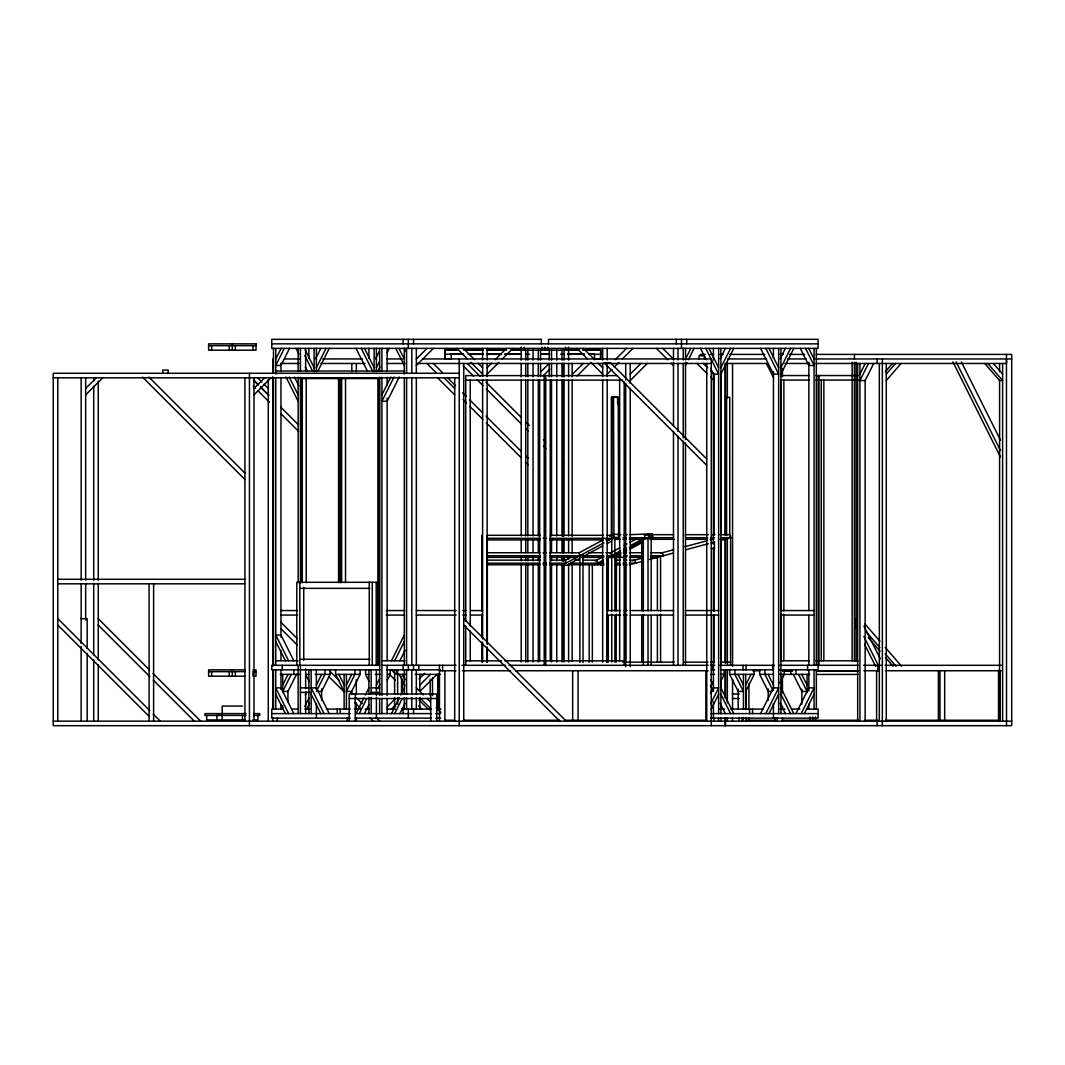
<?xml version="1.0" encoding="UTF-8"?>
<svg xmlns="http://www.w3.org/2000/svg" width="1065" height="1065" viewBox="0 0 1065 1065"><rect width="100%" height="100%" fill="white"/><g stroke="black" fill="none" stroke-linecap="round" stroke-linejoin="round"><path stroke-width="1.5" d="M487.291 648.838L487.291 662.137L487.291 647.32M487.291 643.846L487.291 557.381L540.314 557.381M579.866 662.483L579.866 555.664L582.994 555.251L583.034 662.483M582.994 556.516L582.994 555.251M611.35 535.522L611.35 397.338L617.62 397.338L617.62 403.954M611.749 539.848L611.749 538.597L614.878 538.158L614.904 610.897M611.962 535.202L611.962 397.005L618.232 397.005L618.659 537.412L614.332 539.729M614.878 539.423L614.878 538.158M1006.518 358.945L1006.518 363.471L815.976 363.471M616.156 662.137L616.276 614.225M616.289 610.924L616.422 556.396L613.28 556.955M275.742 359.051L281.08 348.375M284.288 348.375L275.742 365.455L280.974 365.455L289.507 348.375M315.613 358.785L320.818 348.375M316.372 367.705L326.036 348.375M317.809 371.246L329.245 348.375M375.639 358.785L379.353 351.344M376.398 367.705L379.38 361.754M377.835 371.246L379.979 366.959M387.128 352.661L389.271 348.375M381.909 394.875L390.828 377.023M394.063 376.97L381.909 401.279L387.141 401.279L399.295 376.97M282.718 685.035L288.056 674.371M291.251 674.371L282.718 691.438L287.949 691.438L296.483 674.371M305.309 695.019L306.747 692.157M304.816 706.454L309.103 697.881M316.372 685.035L321.71 674.371M306.68 709.144L309.649 703.193M317.09 690.014L324.918 674.371L324.918 669.845M330.137 669.845L330.137 674.371L321.603 691.438L316.372 691.438M346.391 685.035L351.73 674.371M360.156 669.845L360.156 674.371L351.623 691.438L346.391 691.438L354.925 674.371L354.925 669.845M356.043 713.603L363.911 697.881M365.335 695.019L368.916 687.87M359.251 713.603L366.68 698.733M376.398 685.035L379.739 678.365M364.47 713.603L368.929 704.684M391.454 660.779L404.314 635.046M377.822 688.602L379.965 684.329M394.649 660.779L404.314 641.449M387.327 680.056L390.163 674.371L390.163 669.845M399.881 660.779L405.086 650.369M391.454 713.603L399.308 697.881M400.746 695.019L404.314 687.87M394.649 713.603L402.091 698.733M399.881 713.603L405.086 703.193M685.501 359.051L690.839 348.375M685.501 365.455L686.925 362.606M688.349 359.757L694.034 348.375M720.14 358.785L725.345 348.375M720.899 367.705L730.563 348.375M720.899 374.108L733.772 348.375M780.166 358.785L785.371 348.375M780.925 367.705L790.589 348.375M780.925 374.108L793.798 348.375M859.934 374.135L865.259 363.471M868.468 363.471L859.934 380.538L865.153 380.538L873.699 363.471M710.555 693.595L713.417 687.87L718.635 687.87L710.781 703.592M720.659 681.48L724.213 674.371L724.213 669.845M711.207 709.144L718.635 694.274M745.686 685.035L751.025 674.371M745.686 691.438L754.22 674.371L754.22 669.845M760.57 713.603L773.443 687.87L778.661 687.87L765.802 713.603M779.966 682.905L784.239 674.371L784.239 669.845M768.997 713.603L778.661 694.274M795.981 713.603L808.841 687.87L814.073 687.87L801.2 713.603M804.408 713.603L814.073 694.274M885.308 371.765L892.497 363.471M886.28 374.135L895.519 363.471M886.28 380.538L901.057 363.471M85.666 388.472L96.329 377.809M85.666 394.875L102.733 377.809M253.976 388.472L264.653 377.809M253.976 394.875L271.056 377.809M416.335 359.051L427.012 348.375M416.335 365.455L433.415 348.375M445.356 354.139L463.421 354.272M451.4 358.665L445.197 358.825L445.237 349.746L456.805 349.746M451.227 354.299L451.227 358.825M487.144 367.705L491.697 363.152M495.105 359.744L506.474 348.375M487.144 374.108L498.846 362.406M502.347 358.905L512.877 348.375M540.567 372.005L549.101 363.471M542.977 375.985L549.806 369.156M572.557 374.135L583.234 363.471M594.563 354.326L594.563 358.852L600.593 358.852L600.82 350.971M577.11 375.985L589.637 363.471M615.157 359.744L626.526 348.375M607.196 374.108L611.882 369.435M614.212 367.092L618.898 362.406M622.399 358.905L632.929 348.375M630.227 374.135L640.904 363.471M630.227 380.538L647.294 363.471M387.234 706.801L395.208 698.84M419.064 678.951L424.749 673.253M391.361 709.077L395.634 704.804M419.823 685.035L430.5 674.371M436.89 674.371L419.823 691.438L419.823 674.371M608.381 557.381L611.363 555.77L610.551 552.748L605.852 552.748M630.174 534.67L648.825 533.898L649.637 536.933L642.102 539.303L629.442 539.303M564.543 560.616L571.745 556.755M578.947 552.881L603.456 539.755M609.779 536.361L613.547 534.35L618.246 534.35M603.868 542.817L562.067 565.222L566.766 565.222L579.746 558.273M606.744 541.273L613.959 537.412L618.659 537.412M582.462 556.849L602.803 545.906M607.13 543.589L611.456 541.273M595.229 560.962L603.882 556.329M609.659 553.228L619.75 547.823M624.077 545.506L626.966 543.949M629.854 542.404L637.07 538.544M645.949 535.442L648.825 533.898M611.456 556.809L606.731 558.22L606.731 611.004M641.742 610.764L641.742 539.502L648.026 537.772L648.026 610.738M649.051 535.442L651.926 533.898L652.739 536.933L649.863 538.477M594.59 564.769L603.256 560.123M606.131 558.579L620.562 550.845M623.451 549.3L626.34 547.756M630.666 545.44L645.097 537.705L644.285 534.67M597.691 564.769L603.469 561.668M610.684 557.807L620.788 552.389M623.664 550.845L626.553 549.3M629.442 547.756L642.421 540.794M646.761 538.477L649.637 536.933M600.793 564.769L603.802 563.159M613.786 557.807L621.002 553.933M623.89 552.389L626.766 550.845M629.655 549.3L642.648 542.338M631.971 560.882L643.193 557.874M660.832 553.148L673.652 549.713M684.875 546.704L707.32 540.687M710.528 539.835L713.736 538.97M629.588 564.796L643.087 561.175M649.45 559.471L673.32 553.081M685.7 549.766L708.318 543.709M711.353 542.897L714.682 542.005M720.965 540.314L730.843 537.705L729.765 534.67L729.725 397.338L726.596 397.338L726.596 535.522M641.742 539.502L651.168 537.772L651.168 610.738M647.387 534.67L651.926 533.898M648.199 537.705L652.739 536.933M271.735 343.849L818.08 343.849M208.62 345.659L256.013 345.659M577.536 349.746L567.605 349.746L579.147 349.773M600.687 349.746L582.488 349.746L600.66 349.759L600.593 358.852M458.416 349.773L445.197 349.773L445.197 358.825M521.198 350.185L568.604 350.185M450.322 354.139L463.555 354.139M468.507 354.139L483.39 354.139M486.705 354.139L499.938 354.139M504.89 354.139L521.437 354.139M541.273 354.139L549.54 354.139M561.122 354.139L564.437 354.139M567.738 354.139L584.272 354.139M589.238 354.139L594.203 354.139M468.347 354.312L483.27 354.272M486.532 354.312L501.415 354.312M504.73 354.312L521.304 354.272M526.23 354.312L529.571 354.272M541.113 354.312L549.42 354.272M560.975 354.286L564.304 354.272M567.565 354.312L584.139 354.272M589.065 354.312L600.647 354.312M700.104 354.405L705.083 354.405M710.302 354.405L713.63 354.405M720.007 354.405L723.335 354.405M729.964 354.405L764.816 354.405M779.74 354.405L783.321 354.405M789.698 354.405L804.634 354.405M816.256 354.405L1011.697 354.405L1011.697 725.678L53.25 725.678L53.25 373.282L459.228 373.282M284.448 358.945L299.411 358.945M322.695 358.945L362.606 358.945M386.662 358.945L402.517 358.945M422.472 358.945L711.274 358.945L711.274 725.678M727.688 358.945L766.667 358.945M787.874 358.945L806.325 358.945M815.976 358.945L1011.75 358.945M281.12 363.471L299.411 363.471M321.031 363.471L365.082 363.471M386.662 363.471L404.926 363.471M417.493 363.471L711.274 363.471M768.051 363.471L725.079 363.471L725.079 534.83M784.838 363.471L809.64 363.471M275.742 371.019L404.594 371.019M617.647 375.612L545.706 375.612L545.706 665.385M780.618 375.546L809.387 375.546M815.936 375.546L858.217 375.546M53.25 377.809L459.228 377.809M465.724 380.138L544.202 380.138M545.706 380.138L622.679 380.138M780.618 380.072L809.387 380.072M815.963 380.072L818.226 380.072M818.985 380.072L858.217 380.072M617.647 534.67L620.775 534.67M623.904 534.67L627.045 534.67M650.489 534.67L673.613 534.67M685.168 534.67L708.292 534.67M711.593 534.67L714.908 534.67M719.86 534.67L729.765 534.67L730.59 537.732L730.59 665.306M540.408 535.296L487.291 535.296L487.291 644.019M550.365 535.296L603.482 535.296M606.797 535.296L611.776 535.296L612.322 538.318L549.806 538.318M622.932 537.705L626.1 537.705M629.269 537.705L645.097 537.705M651.301 537.705L672.84 537.705M686.1 537.705L707.639 537.705M710.954 537.705L714.269 537.705M720.899 537.705L730.843 537.705M487.291 538.318L539.942 538.318M543.23 538.318L546.518 538.318M611.749 538.61L611.749 611.084M615.184 539.303L619.937 539.303M623.105 539.303L626.273 539.303M649.93 539.303L674.358 539.303M685.767 539.303L706.934 539.303M710.195 539.303L713.457 539.303M719.967 539.303L724.852 539.303M487.291 539.928L540.062 539.928M549.953 539.928L602.723 539.928M606.025 539.928L609.326 539.928M711.274 543.07L714.442 543.07L714.442 548.502L711.274 548.502M487.291 552.748L539.822 552.748M543.097 552.748L546.385 552.748M549.66 552.748L579.214 552.748L579.746 555.77L550.033 555.77M588.612 552.748L602.723 552.748M623.265 552.748L626.526 552.748M629.774 552.748L642.794 552.748M650.928 552.748L662.31 552.748L663.402 555.77L650.302 555.77M487.291 555.77L540.128 555.77M584.459 555.77L603.456 555.77M606.624 555.77L611.363 555.77M617.567 555.77L620.842 555.77M624.117 555.77L627.391 555.77M630.666 555.77L642.115 555.77M550.246 557.381L576.751 557.381M581.463 557.381L603.629 557.381M614.572 557.381L626.1 557.381M629.402 557.381L642.581 557.381M650.822 557.381L657.398 557.381M487.291 560.137L540.501 560.137M550.472 560.137L565.435 560.137L565.981 563.159L549.58 563.159M574.847 560.137L579.546 560.137M582.675 560.137L596.773 560.137L597.585 563.159L570.947 563.159L567.951 564.769L604.028 564.769M615.69 560.137L620.469 560.137M623.637 560.137L626.819 560.137M630.001 560.137L634.767 560.137L635.845 563.159L629.442 563.159M487.291 563.159L539.755 563.159M543.03 563.159L546.305 563.159M616.622 563.159L619.817 563.159M623.025 563.159L626.233 563.159M487.291 564.769L539.942 564.769M543.23 564.769L546.531 564.769M549.82 564.769L562.986 564.769M615.33 564.769L620.522 564.903M623.331 564.903L627.125 564.903M57.776 579.28L244.923 579.28M57.776 583.82L244.923 583.82M299.824 588.346L369.874 588.346M280.721 610.551L297.548 610.551M386.342 610.551L404.567 610.551M416.335 610.551L456.1 610.551M462.729 610.551L466.044 610.551M471.023 610.551L482.618 610.551M607.196 610.551L620.456 610.551M623.77 610.551L627.085 610.551M630.4 610.551L673.479 610.551M685.248 610.551L718.635 610.551M780.672 610.551L814.073 610.551M280.721 615.077L297.548 615.077M386.342 615.077L404.567 615.077M416.335 615.077L456.1 615.077M462.729 615.077L466.044 615.077M471.023 615.077L482.618 615.077M607.196 615.077L620.456 615.077M623.77 615.077L627.085 615.077M630.4 615.077L673.479 615.077M685.248 615.077L718.635 615.077M780.672 615.077L814.073 615.077M81.14 618.698L87.17 618.698L87.17 648.452M299.824 659.275L369.874 659.275M275.742 660.779L298.147 660.779M381.909 660.779L404.74 660.779M780.618 660.779L809.387 660.779M815.963 660.779L818.226 660.779M818.985 660.779L858.217 660.779M465.724 660.846L501.695 660.846M504.956 660.846L544.202 660.846M545.706 660.846L624.183 660.846M622.785 662.137L674.038 662.137M684.649 662.137L707.892 662.137M710.621 662.137L714.535 662.137M720.606 662.137L730.59 662.137M379.393 662.297L377.889 662.297L377.889 378.554M379.646 665.306L271.735 665.306L271.735 669.845L299.025 669.845M381.909 665.306L456.06 665.306M461.944 665.306L505.675 665.306M509.003 665.306L708.185 665.306M710.422 665.306L714.828 665.306M719.807 665.306L774.415 665.306M779.394 665.306L858.217 665.306M863.595 665.306L881.048 665.306M885.121 665.306L1001.26 665.306M244.963 669.845L208.633 669.845L208.62 676.182L245.163 676.182M252.871 669.845L256.026 669.845L256.013 676.182L252.991 676.182L252.991 671.656L256.026 671.656M300.41 669.845L380.112 669.845M386.741 669.845L440.404 669.845M711.314 669.845L714.548 669.845M720.819 669.845L773.057 669.845L773.057 665.306M779.394 669.845L818.08 669.845L818.08 665.306M439.459 670.75L455.9 670.75M462.543 670.75L510.654 670.75M515.633 670.75L708.105 670.75M752.742 670.75L759.944 670.75M783.174 670.75L791.468 670.75M816.362 670.75L857.844 670.75M863.901 670.75L879.331 670.75M885.92 670.75L1001.207 670.75M782.668 671.269L792.52 671.269M816.922 671.269L858.19 671.269M208.62 671.656L244.963 671.656M280.215 674.371L299.025 674.371M308.797 674.371L305.575 674.371L309.13 681.48M315.24 674.371L330.137 674.371M335.595 669.845L335.595 674.371L360.156 674.371M365.601 669.845L365.601 674.371L368.823 674.371M375.266 674.371L380.325 674.371M387.554 674.371L390.163 674.371M405.765 674.371L396.713 674.371L396.713 669.845M415.297 674.371L440.417 674.371M710.794 674.371L714.548 674.371M720.992 674.371L724.213 674.371M729.658 669.845L729.658 674.371L754.22 674.371M759.678 669.845L759.678 674.371L773.443 674.371M779.407 674.371L809.6 674.371M816.922 674.438L858.19 674.438M300.41 687.87L309.875 687.87M371.179 687.87L379.646 687.87M710.794 691.438L713.417 691.438M772.125 691.438L768.211 691.438L759.678 674.371M300.41 692.396L309.875 692.396M371.179 692.396L379.646 692.396M732.494 693.981L739.363 693.981M349.214 698.52L436.743 698.52M732.494 698.52L739.363 698.52M242.447 706.055L222.212 706.055L222.212 714.229M283.33 709.077L271.735 709.077L271.735 718.13L350.252 718.13M291.624 709.077L298.24 709.077M304.87 709.077L309.848 709.077M326.409 709.077L350.305 709.077M354.578 709.077L360.183 709.077M365.162 709.077L369.488 709.077M386.568 709.077L395.341 709.077M401.678 709.077L431.551 709.077M436.53 709.077L440.963 709.077M719.674 709.077L724.346 709.077M730.989 709.077L763.405 709.077M779.979 709.077L784.945 709.077M791.575 709.077L799.855 709.077M806.485 709.077L818.08 709.077L818.08 718.13L710.448 718.13M246.002 713.603L204.959 713.603L204.959 715.414L246.002 715.414M253.603 713.603L259.687 713.603L259.687 715.414L253.576 715.414M271.735 713.603L350.252 713.603M355.67 713.603L431.498 713.603M435.665 713.603L440.471 713.603M711.114 713.603L818.08 713.603M355.244 718.13L431.498 718.13M435.811 718.13L440.697 718.13M245.429 719.94L206.703 719.94L206.703 715.414M252.711 719.94L257.943 719.94L257.943 715.414M444.89 720.246L454.862 720.246M463.182 720.246L559.578 720.246M564.557 720.246L705.842 720.246M746.152 720.246L775.879 720.246M781.923 720.246L858.457 720.246M864.5 720.246L877.706 720.246M885.401 720.246L1000.102 720.246M53.25 721.151L1011.75 721.151M703.965 363.471L707.386 366.879M703.353 363.471L707.613 367.731M710.821 370.94L714.016 374.135M696.949 363.471L707.187 373.709M710.608 377.13L714.016 380.538M662.803 348.375L673.479 359.051M656.399 348.375L667.782 359.757M671.203 363.178L673.479 365.455M706.588 458.855L610.551 362.806L604.148 362.806L706.588 465.259M583.34 348.375L594.709 359.744M598.117 363.152L602.67 367.705M576.937 348.375L587.467 358.905M590.969 362.406L602.67 374.108M463.288 348.375L474.657 359.744M478.065 363.152L482.618 367.705M456.885 348.375L467.415 358.905M470.916 362.406L482.618 374.108M467.255 363.471L480.129 376.358M485.986 382.202L521.131 417.347M525.817 422.033L529.332 425.547M543.39 439.605L545.733 441.948M463.182 365.801L473.659 376.278M477.147 379.766L482.964 385.583M486.465 389.084L521.384 424.003M526.043 428.663L528.373 430.992M543.509 446.129L545.839 448.458M433.322 363.471L442.694 372.843M447.38 377.529L455.58 385.716M462.609 392.745L466.124 396.26M469.638 399.774L482.525 412.661M486.039 416.175L521.171 451.32M525.857 455.993L528.2 458.336M444.025 377.809L454.702 388.472M426.919 363.471L436.237 372.777M463.009 399.561L466.51 403.049M469.998 406.537L482.804 419.344M486.292 422.845L521.224 457.764M525.884 462.423L528.213 464.753M437.622 377.809L454.702 394.875M257.61 377.809L261.87 382.069M264.014 384.212L268.274 388.472M253.776 380.152L258.462 384.838M260.805 387.181L269.006 395.368M280.707 407.083L298.28 424.655M253.483 380.085L258.036 384.638M260.313 386.914L268.274 394.875M253.177 385.956L255.507 388.286M257.837 390.615L269.472 402.251M281.12 413.899L298.586 431.352M463.754 618.698L566.207 721.151M463.754 625.102L559.804 721.151M148.874 377.05L244.923 473.1M142.47 377.05L244.923 479.503M416.335 687.87L423.351 694.886M426.865 698.4L430.366 701.915M436.224 707.759L440.897 712.432M419.743 697.682L431.112 709.064M391.361 669.845L395.634 674.105M419.064 699.971L428.17 709.077M389.51 674.398L395.208 680.082M418.558 705.882L421.767 709.077M280.827 622.2L297.122 638.494M329.724 671.096L339.043 680.402M350.678 692.05L353.008 694.38M356.495 697.868L362.326 703.685M376.291 717.664L379.779 721.151M280.854 628.616L297.242 645.017M328.872 676.648L344.102 691.864M354.645 702.407L360.503 708.265M369.861 717.637L373.376 721.151M98.26 618.698L149.473 669.925M152.974 673.426L200.699 721.151M98.26 625.102L149.792 676.648M153.307 680.162L194.296 721.151M57.776 618.605L149.752 710.581M153.24 714.069L160.229 721.058M57.776 625.009L149.14 716.372M993.352 363.471L1002.604 374.135M987.814 363.471L1002.604 380.538L999.582 380.538L984.792 363.471M864.727 623.704L879.876 641.197M885.281 647.44L901.509 666.184M865.805 631.345L879.836 647.56M885.241 653.79L896.051 666.264M868.188 637.576L880.063 651.301M885.468 657.531L893.029 666.264M961.336 361.9L1000.501 440.204M956.117 361.9L1000.448 450.548M952.922 361.914L1000.434 456.938M808.734 348.375L814.073 359.051M805.526 348.375L814.073 365.455L808.841 365.455L800.308 348.375M768.997 348.375L778.661 367.705M765.802 348.375L778.661 374.108L773.443 374.108L760.57 348.375M766.414 363.471L773.523 377.702M863.915 626.127L880.249 658.796M856.46 621.667L854.982 618.698L854.982 625.102L856.46 628.057M863.888 636.524L878.732 666.211M864.58 644.312L875.67 666.477M708.97 348.375L718.635 367.705M705.775 348.375L718.635 374.108L713.417 374.108L710.555 368.397M700.544 348.375L706.268 359.81M801.759 674.371L807.097 685.035M798.564 674.371L807.097 691.438L801.865 691.438L793.332 674.371M780.925 687.87L793.798 713.603M780.925 694.274L790.589 713.603M768.105 674.371L773.443 685.035M780.166 703.193L785.371 713.603M772.724 690.014L764.896 674.371L764.896 669.845M738.085 674.371L743.423 685.035M729.658 674.371L738.191 691.438L743.423 691.438L734.89 674.371L734.89 669.845M720.899 687.87L733.772 713.603M720.899 694.274L730.563 713.603M710.741 679.696L713.417 685.035M720.14 703.193L725.345 713.603M710.568 685.754L712.698 690.014M404.207 348.375L405.539 351.037M398.976 348.375L404.314 359.051M395.781 348.375L404.314 365.455M364.47 348.375L374.135 367.705M361.275 348.375L372.71 371.246M356.043 348.375L367.478 371.246M305.189 349.866L314.108 367.705M304.816 355.524L312.684 371.246M296.017 348.375L298.879 354.099M305.309 366.959L307.452 371.246M294.459 377.023L298.919 385.956M289.227 377.023L298.147 394.875M285.992 376.97L298.147 401.279M402.464 674.371L405.139 679.696M399.269 674.371L404.953 685.754M365.601 674.371L369.156 681.48M338.79 674.371L344.128 685.035M335.595 674.371L344.128 691.438M329.245 713.603L316.372 687.87L311.153 687.87L324.013 713.603M311.153 694.274L320.818 713.603M293.834 660.779L280.974 635.046L275.742 635.046L288.615 660.779M275.742 641.449L285.407 660.779M293.834 713.603L280.974 687.87L275.742 687.87L288.615 713.603M275.742 694.274L285.407 713.603M613.959 537.412L613.52 397.005M614.904 615.703L614.918 662.137M1006.465 354.405L1006.518 725.678M1002.604 363.471L1002.604 721.151M1000.102 670.75L1000.102 720.832M999.582 363.471L999.582 371.791M999.582 380.099L999.582 721.151M998.517 670.205L998.517 720.792M944.682 670.75L944.682 720.246M939.982 670.75L939.982 720.246M938.398 670.75L938.398 720.246M886.28 363.471L886.28 721.151M882.352 358.945L882.352 725.678M879.331 363.471L879.331 721.151M877.746 665.306L877.746 670.75M877.121 358.945L877.121 363.471M877.121 721.151L877.121 725.678M876.615 670.75L876.615 720.832M865.153 380.099L865.153 721.151M859.934 363.471L859.934 721.151M857.671 363.471L857.671 721.151M856.114 362.26L856.114 661.338M854.41 354.405L854.41 358.945M854.41 362.26L854.41 660.966M852.146 362.26L852.146 660.966M823.857 380.072L823.857 660.779M821.248 380.072L821.248 660.779M818.985 375.546L818.985 665.306M818.226 375.546L818.226 665.306M816.336 348.375L816.336 665.306M816.336 669.845L816.336 709.077M815.484 716.945L815.484 720.246M814.073 348.375L814.073 665.306M814.073 669.845L814.073 709.077M812.741 716.945L812.741 720.246M810.026 716.945L810.026 720.246M808.841 362.246L808.841 610.551M808.841 615.53L808.841 665.306M808.841 669.845L808.841 691.092M808.841 704.178L808.841 709.077M807.616 665.306L807.616 669.845M807.097 674.371L807.097 692.543M801.865 689.241L801.865 704.125M796.008 669.845L796.008 674.371M790.789 669.845L790.789 674.371M783.867 380.072L783.867 610.951M783.867 614.279L783.867 660.779M782.442 368.463L782.442 376.77M782.442 676.235L782.442 692.876M782.442 706.175L782.442 709.503M782.442 717.823L782.442 721.151M781.244 380.072L781.244 610.951M781.244 614.279L781.244 660.779M780.925 348.375L780.925 713.603M778.661 348.375L778.661 713.603M777.21 717.823L777.21 721.151M774.947 717.823L774.947 721.151M773.443 348.375L773.443 358.333M773.443 371.618L773.443 690.36M773.443 703.539L773.443 718.13M768.211 688.962L768.211 700.304M752.556 709.077L752.556 713.603M749.547 709.077L749.547 713.603M748.895 683.677L748.895 709.516M748.895 717.597L748.895 720.832M746.152 688.523L746.152 709.516M746.152 717.597L746.152 720.832M746.059 665.306L746.059 669.845M745.686 674.371L745.686 709.077M743.423 674.371L743.423 709.077M743.437 717.597L743.437 720.832M743.05 665.306L743.05 669.845M742.079 717.917L742.079 721.151M739.057 717.917L739.057 721.151M738.191 689.241L738.191 709.077M732.56 363.471L732.56 666.251M732.56 679.563L732.56 709.503M732.56 717.823L732.56 721.151M727.448 662.137L727.448 665.306M727.342 363.471L727.342 398.403M727.342 538.144L727.342 662.923M727.342 669.579L727.342 702.847M727.342 717.823L727.342 721.151M725.571 365.135L725.571 534.83M725.571 538.144L725.571 662.923M725.571 669.579L725.571 696.204M725.571 717.823L725.571 725.678M725.079 538.144L725.079 662.923M725.079 669.579L725.079 697.868M725.079 717.823L725.079 725.678M721.045 371.791L721.045 534.83M721.045 539.809L721.045 662.923M721.045 679.563L721.045 689.548M721.045 706.175L721.045 709.503M721.045 717.823L721.045 721.151M720.899 348.375L720.899 713.603M718.635 348.375L718.635 713.603M718.542 717.823L718.542 721.151M714.016 373.456L714.016 534.83M714.016 548.129L714.016 611.35M714.016 614.678L714.016 662.923M714.016 717.823L714.016 721.151M713.417 348.375L713.417 359.997M713.417 373.282L713.417 544.268M713.417 547.596L713.417 610.684M713.417 615.663L713.417 690.36M713.417 701.928L713.417 718.13M713.031 665.306L713.031 669.845M706.747 363.471L706.747 721.151M705.842 670.75L705.842 720.832M704.431 358.945L704.431 355.777L698.999 355.777L698.999 358.945M686.725 339.322L686.725 343.849M685.501 348.375L685.501 359.997M685.501 362.246L685.501 439.645M685.501 442.96L685.501 665.306M683.237 348.375L683.237 359.997M683.237 363.311L683.237 437.981M683.237 441.296L683.237 665.306M681.494 339.322L681.494 348.375M678.006 348.375L678.006 359.997M678.006 363.311L678.006 431.338M678.006 436.317L678.006 665.306M676.262 339.322L676.262 343.849M673.479 348.375L673.479 359.997M673.479 362.246L673.479 426.359M673.479 431.338L673.479 665.306M660.58 556.502L660.58 610.964M660.58 614.265L660.58 662.137M657.398 557.341L657.398 610.578M657.398 615.57L657.398 662.137M651.168 615.716L651.168 665.306M648.026 615.716L648.026 665.306M643.327 538.65L643.327 611.097M643.327 614.385L643.327 665.306M641.742 615.743L641.742 662.137M630.227 363.471L630.227 383.347M630.227 388.326L630.227 666.677M625.701 363.471L625.701 380.032M625.701 383.347L625.701 666.677M625.608 564.903L625.608 611.057M625.608 614.345L625.608 662.137M624.183 381.803L624.183 665.385M619.657 380.138L619.657 660.846M611.749 614.212L611.749 662.137M608.315 557.381L608.315 610.591M608.315 615.583L608.315 662.137M607.196 348.375L607.196 359.997M607.196 364.976L607.196 376.597M607.196 379.912L607.196 662.137M606.731 614.305L606.731 662.137M602.67 348.375L602.67 359.997M602.67 363.311L602.67 376.597M602.67 379.912L602.67 662.137M592.34 564.903L592.34 662.137M589.171 564.903L589.171 662.137M578.082 670.75L578.082 720.246M572.651 670.75L572.651 720.246M572.145 363.471L572.145 376.77M572.145 380.099L572.145 536.494M572.145 539.809L572.145 553.121M572.145 563.105L572.145 661.259M568.59 347.163L568.604 360.143M568.604 363.458L568.604 376.717M568.604 380.045L568.604 535.948M568.604 539.263L568.604 552.535M568.604 555.85L568.604 559.165M568.604 564.144L568.604 661.991M565.568 347.163L565.568 350.185M564.077 350.185L564.077 360.143M564.077 363.458L564.077 376.717M564.077 380.045L564.077 535.948M564.077 539.263L564.077 552.535M564.077 555.85L564.077 560.829M564.077 565.795L564.077 661.991M563.292 459.508L563.292 465.911M563.092 363.471L563.092 376.77M563.092 380.099L563.092 536.494M563.092 539.809L563.092 553.121M563.092 556.449L563.092 561.441M563.092 564.769L563.092 661.259M561.987 350.185L561.987 360.143M561.987 363.458L561.987 376.717M561.987 380.045L561.987 535.948M561.987 539.263L561.987 552.535M561.987 555.85L561.987 560.829M561.987 564.144L561.987 661.991M556.755 350.185L556.755 360.143M556.755 363.458L556.755 376.717M556.755 380.045L556.755 535.948M556.755 539.263L556.755 552.535M556.755 555.85L556.755 560.829M556.755 564.144L556.755 661.991M551.524 350.185L551.524 360.143M551.524 363.458L551.524 376.717M551.524 380.045L551.524 535.948M551.524 539.263L551.524 552.535M551.524 555.85L551.524 560.829M551.524 564.144L551.524 661.991M550.232 380.138L550.232 660.846M549.26 350.185L549.26 360.143M549.26 363.458L549.26 376.717M548.502 343.849L548.502 339.322L818.08 339.322L818.08 348.375L271.735 348.375L271.735 339.322L541.313 339.322L541.313 343.849M547.916 347.163L547.916 350.185M544.894 347.163L544.894 350.185M544.202 665.385L544.202 375.612L465.724 375.612L465.724 620.988M541.872 347.163L541.872 350.185M540.554 350.185L540.554 360.143M540.554 363.458L540.554 376.717M539.675 380.138L539.675 660.846M538.291 350.185L538.291 360.143M538.291 363.458L538.291 376.717M538.291 380.045L538.291 535.948M538.291 539.263L538.291 552.535M538.291 555.85L538.291 560.829M538.291 564.144L538.291 661.991M533.059 350.185L533.059 360.143M533.059 363.458L533.059 376.717M533.059 380.045L533.059 535.948M533.059 539.263L533.059 552.535M533.059 555.85L533.059 560.829M533.059 564.144L533.059 661.991M527.827 350.185L527.827 360.143M527.827 363.458L527.827 376.717M527.827 380.045L527.827 535.948M527.827 539.263L527.827 552.535M527.827 555.85L527.827 560.829M527.827 564.144L527.827 661.991M525.737 350.185L525.737 360.143M525.737 363.458L525.737 376.717M525.737 380.045L525.737 535.948M525.737 539.263L525.737 552.535M525.737 555.85L525.737 560.829M525.737 564.144L525.737 661.991M524.22 347.163L524.22 350.185M521.198 347.163L521.211 360.143M521.211 363.458L521.211 376.717M521.211 380.045L521.211 535.948M521.211 539.263L521.211 552.535M521.211 555.85L521.211 560.829M521.211 564.144L521.211 661.991M487.144 348.375L487.144 359.997M487.144 363.311L487.144 376.597M487.144 379.912L487.144 642.222M487.144 647.201L487.144 662.137M482.618 348.375L482.618 359.997M482.618 363.311L482.618 376.597M482.618 379.912L482.618 638.894M482.618 642.222L482.618 662.137M481.859 535.296L481.859 611.084M481.859 614.225L481.859 637.442M481.859 642.182L481.859 662.137M470.251 380.138L470.251 625.967M470.251 630.959L470.251 660.846M465.724 625.967L465.724 665.385M463.754 363.471L463.754 721.151M459.228 358.945L459.228 725.678M454.702 377.809L454.702 721.151M444.89 670.75L444.89 720.832M442.627 665.306L442.627 670.75M439.459 665.306L439.459 720.832M438.753 674.371L438.753 709.077M437.702 674.371L437.702 710.342M436.743 721.151L436.743 693.981L349.214 693.981L349.214 721.151M432.483 677.633L432.483 695.618M430.713 693.981L430.713 721.151M430.22 679.27L430.22 695.618M430.22 707.067L430.22 710.342M419.823 697.508L419.823 709.077M418.785 665.306L418.785 669.845M416.335 348.375L416.335 373.269M416.335 378.248L416.335 665.306M416.335 669.845L416.335 694.367M416.335 697.628L416.335 709.077M413.553 339.322L413.553 343.849M413.553 665.306L413.553 669.845M413.553 709.077L413.553 713.603M411.809 348.375L411.809 373.269M411.809 378.248L411.809 665.306M411.809 669.845L411.809 694.367M411.809 697.628L411.809 709.077M408.321 339.322L408.321 348.375M408.321 665.306L408.321 669.845M408.321 709.077L408.321 718.13M406.577 348.375L406.577 373.269M406.577 378.248L406.577 665.306M406.577 669.845L406.577 694.367M406.577 697.628L406.577 709.077M404.314 348.375L404.314 374.028M404.314 378.248L404.314 665.306M404.314 669.845L404.314 694.367M404.314 697.628L404.314 709.077M403.089 339.322L403.089 343.849M403.089 665.306L403.089 669.845M403.089 709.077L403.089 713.603M402.038 679.324L402.038 692.543M401.545 676.381L401.545 694.367M397.618 669.845L397.618 694.367M397.618 697.628L397.618 704.178M394.609 669.845L394.609 694.367M394.609 697.628L394.609 707.44M387.141 348.375L387.141 371.019M387.141 377.196L387.141 385.49M387.141 398.07L387.141 660.58M387.141 665.545L387.141 695.378M387.141 698.693L387.141 713.603M381.909 348.375L381.909 371.019M381.909 377.196L381.909 695.378M381.909 698.693L381.909 713.603M379.646 348.375L379.646 371.019M379.646 377.196L379.646 695.378M379.646 698.693L379.646 713.603M379.393 665.306L379.393 378.554L300.796 378.554L300.796 582.648M377.755 665.306L377.755 582.302L296.816 582.302L296.816 665.306M376.398 348.375L376.398 371.618M376.398 669.845L376.398 695.445M376.398 697.402L376.398 718.13M376.198 582.302L376.198 665.306M374.135 348.375L374.135 371.618M372.271 582.302L372.271 665.306M371.179 669.845L371.179 694.154M371.179 697.402L371.179 713.603M369.249 582.302L369.249 665.306M368.916 348.375L368.916 358.333M368.916 669.845L368.916 694.274M368.916 697.402L368.916 713.603M356.336 363.471L356.336 371.791M356.336 679.563L356.336 694.54M356.336 702.847L356.336 709.503M356.336 717.823L356.336 721.151M355.244 693.981L355.244 721.151M351.809 363.471L351.809 371.791M351.623 690.892L351.809 694.62M347.283 717.837L347.283 721.151M346.391 674.371L346.391 709.077M345.526 378.554L345.526 582.648M344.128 674.371L344.128 709.077M341.612 378.554L341.612 582.648M340.094 378.554L340.094 582.648M340.267 709.077L340.267 713.603M338.577 378.554L338.577 582.648M337.259 709.077L337.259 713.603M321.603 688.962L321.603 700.304M316.372 348.375L316.372 371.618M316.372 669.845L316.372 689.84M316.372 703.539L316.372 718.13M314.108 348.375L314.108 371.618M311.153 669.845L311.153 713.603M308.89 348.375L308.89 358.333M308.89 669.845L308.89 713.603M306.227 378.554L306.227 582.648M305.642 348.375L305.642 371.019M305.642 668.86L305.642 688.749M305.642 692.064L305.642 713.603M303.751 587.281L303.751 660.327M302.3 378.554L302.3 582.648M300.41 348.375L300.41 371.019M300.41 377.196L300.41 582.688M300.41 665.306L300.41 713.603M299.824 582.302L299.824 665.306M298.147 348.375L298.147 371.019M298.147 377.196L298.147 582.688M298.147 665.545L298.147 713.603M293.807 669.845L293.807 674.371M287.949 690.892L287.949 702.461M282.718 674.371L282.718 692.543M282.718 705.775L282.718 709.077M282.198 665.306L282.198 669.845M280.974 363.311L280.974 371.605M280.974 378.248L280.974 637.096M280.974 650.382L280.974 660.34M280.974 669.845L280.974 689.454M280.974 704.178L280.974 709.077M277.339 717.823L277.339 721.151M275.742 348.375L275.742 374.028M275.742 378.248L275.742 665.306M275.742 669.845L275.742 709.077M273.479 348.375L273.479 373.269M273.479 378.248L273.479 665.306M273.479 669.845L273.479 709.077M272.8 358.945L272.8 373.456M272.8 376.77L272.8 666.41M272.8 669.579L272.8 709.543M272.8 717.823L272.8 721.151M268.274 379.46L268.274 721.151M253.976 377.809L253.976 721.151M252.991 345.659L252.991 350.185M249.45 373.282L249.45 725.678M244.923 377.809L244.923 721.151M242.514 715.414L242.514 719.94M235.338 345.659L235.338 350.185M235.338 671.656L235.338 676.182M232.316 343.849L232.316 350.185M232.33 669.845L232.316 676.182M229.295 345.659L229.295 350.185M229.295 671.656L229.295 676.182M222.132 715.414L222.132 719.94M218.645 713.603L218.645 715.414M216.901 715.414L216.901 719.94M211.642 345.659L211.642 350.185M211.642 671.656L211.642 676.182M168.19 373.282L168.19 370.114L162.759 370.114L162.759 373.282M153.613 583.82L153.613 721.151M149.087 583.82L149.087 721.151M98.26 381.124L98.26 580.159M98.26 583.487L98.26 659.781M98.26 664.76L98.26 721.151M93.72 377.809L93.72 381.124M93.72 386.102L93.72 580.159M93.72 583.487L93.72 654.802M93.72 659.781L93.72 721.151M87.17 653.404L87.17 721.151M85.666 377.809L85.666 580.159M85.666 583.487L85.666 619.976M81.14 377.809L81.14 580.159M81.14 583.487L81.14 643.486M81.14 646.508L81.14 721.151M57.776 377.809L57.776 721.151M256.013 343.849L208.62 343.849L208.62 350.185L256.013 350.185L256.013 343.849M483.27 349.746L463.421 349.746L483.244 349.759M506.421 349.746L486.572 349.746L506.407 349.759M521.304 349.746L511.386 349.746L521.291 349.759"/></g></svg>
